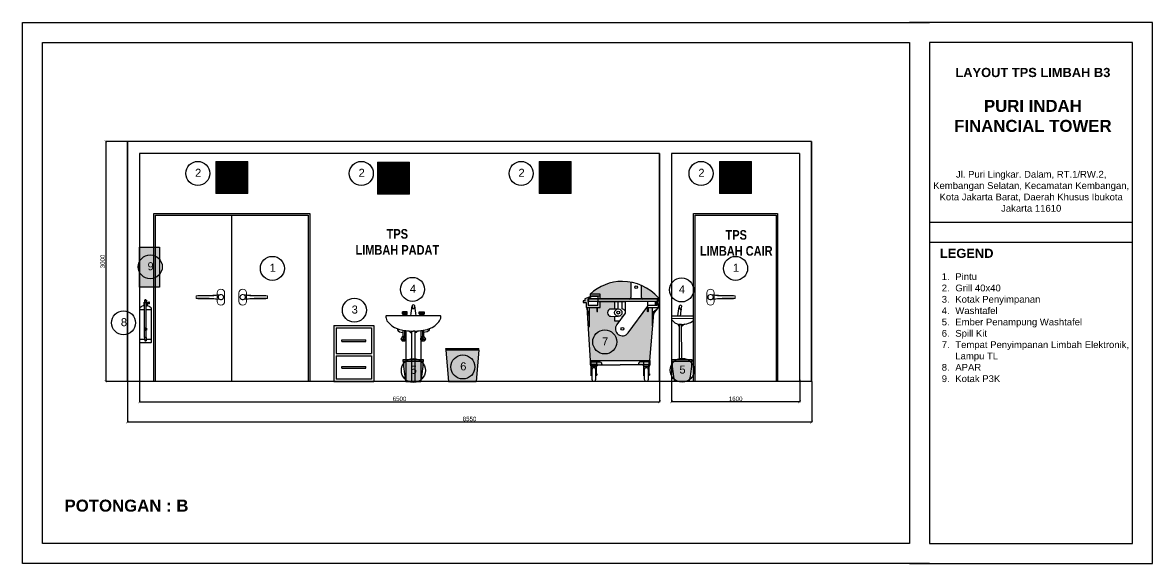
# Model space of a CAD drawing. Header units: millimetres. Extents: x -10849 to 51582, y -14593 to 28921.
# Drawn here: x 14229 to 28347, y -14593 to -7834 of the extents above; entities that cross this region are included whole.
import ezdxf

# ---------------------------------------------------------------- set-up
doc = ezdxf.new("R2010")
doc.units = ezdxf.units.MM
doc.linetypes.add('DASHED', pattern=[0.75, 0.5, -0.25])
for name, color, linetype, lineweight in [('001_Dark_1 5', 7, 'Continuous', 0), ('C NOTASI', 3, 'Continuous', 5), ('inst ME', 7, 'Continuous', 13)]:
    doc.layers.add(name, color=color, linetype=linetype, lineweight=lineweight)
for name, color, linetype in [('2', 7, 'Continuous'), ('A-Door', 150, 'Continuous'), ('A-Glaz', 92, 'Continuous')]:
    doc.layers.add(name, color=color, linetype=linetype)
doc.styles.add('DIM', font='', dxfattribs={"height": 100})
doc.styles.get("Standard").update_dxf_attribs({"font": 'arial.ttf'})
doc.styles.get('DIM').set_extended_font_data('VNI-Helve-Condense')
doc.dimstyles.new('ISO-25', dxfattribs={"dimtxt": 55, "dimasz": 32.5, "dimexe": 1.25, "dimexo": 0.625, "dimgap": 10.63, "dimtad": 1, "dimdec": 0, "dimtxsty": 'Standard', "dimblk": 'ARCHTICK', "dimcen": 2.5, "dimclrd": 40, "dimclre": 40, "dimclrt": 256, "dimadec": 0, "dimazin": 0, "dimtfac": 1, "dimtdec": 0, "dimtmove": 0, "dimatfit": 3, "dimldrblk": 'DOT', "dimfxl": 1, "dimarcsym": 0})
pattern_1 = [(45, (15548.247, -74628.99), (-9.6423652, 9.6423652), []), (45, (15554.675, -74628.99), (-9.6423652, 9.6423652), [])]
pattern_2 = [(45, (13527.44, -74638.99), (-9.6423652, 9.6423652), []), (45, (13533.868, -74638.99), (-9.6423652, 9.6423652), [])]
pattern_3 = [(45, (11506.633, -74628.99), (-9.6423652, 9.6423652), []), (45, (11513.061, -74628.99), (-9.6423652, 9.6423652), [])]
pattern_4 = [(45, (9252.44, -74628.99), (-9.6423652, 9.6423652), []), (45, (9258.868, -74628.99), (-9.6423652, 9.6423652), [])]

# ---------------------------------------------------------------- blocks, each defined once
blk = doc.blocks.new('A$C13BE08D9')
for p, q in [((0.267, 0.872), (0.205, 0.872)), ((0.205, 0.872), (0.205, 0.847)), ((0.205, 0.847), (0.267, 0.847)), ((0.228, 0.833), (0.205, 0.847)), ((0.208, 0.847), (0.208, 0.872)), ((0.211, 0.847), (0.211, 0.872)), ((0.217, 0.847), (0.217, 0.872)), ((0.225, 0.847), (0.225, 0.872)), ((0.23, 0.847), (0.23, 0.872)), ((0.242, 0.847), (0.242, 0.872)), ((0.267, 0.847), (0.244, 0.833)), ((0.248, 0.847), (0.248, 0.872)), ((0.256, 0.847), (0.256, 0.872)), ((0.262, 0.847), (0.262, 0.872)), ((0.265, 0.847), (0.265, 0.872)), ((0.267, 0.847), (0.267, 0.872)), ((0.333, 0.913), (0.352, 0.913)), ((0.335, 0.913), (0.35, 0.913)), ((0.335, 0.908), (0.335, 0.913)), ((0.35, 0.908), (0.335, 0.908)), ((0.35, 0.913), (0.35, 0.908)), ((0.417, 0.872), (0.479, 0.872)), ((0.417, 0.847), (0.417, 0.872)), ((0.479, 0.847), (0.417, 0.847)), ((0.44, 0.833), (0.417, 0.847)), ((0.42, 0.847), (0.42, 0.872)), ((0.423, 0.847), (0.423, 0.872)), ((0.428, 0.847), (0.428, 0.872)), ((0.437, 0.847), (0.437, 0.872)), ((0.442, 0.847), (0.442, 0.872)), ((0.454, 0.847), (0.454, 0.872)), ((0.479, 0.847), (0.456, 0.833)), ((0.459, 0.847), (0.459, 0.872)), ((0.468, 0.847), (0.468, 0.872)), ((0.473, 0.847), (0.473, 0.872)), ((0.476, 0.847), (0.476, 0.872)), ((0.479, 0.872), (0.479, 0.847)), ((0.004, 0.82), (0, 0.817)), ((0, 0.817), (0, 0.805)), ((0, 0.805), (0.001, 0.789)), ((0.001, 0.789), (0.006, 0.775)), ((0.342, 0.82), (0.004, 0.82)), ((0.006, 0.775), (0.013, 0.757)), ((0.013, 0.757), (0.024, 0.745)), ((0.024, 0.745), (0.036, 0.731)), ((0.036, 0.731), (0.048, 0.72)), ((0.048, 0.72), (0.075, 0.697)), ((0.217, 0.84), (0.205, 0.821)), ((0.236, 0.833), (0.228, 0.833)), ((0.228, 0.833), (0.228, 0.82)), ((0.244, 0.833), (0.236, 0.833)), ((0.244, 0.833), (0.244, 0.82)), ((0.256, 0.84), (0.267, 0.821)), ((0.68, 0.82), (0.342, 0.82)), ((0.429, 0.84), (0.417, 0.821)), ((0.448, 0.833), (0.44, 0.833)), ((0.44, 0.833), (0.44, 0.821)), ((0.456, 0.833), (0.448, 0.833)), ((0.456, 0.833), (0.456, 0.821)), ((0.468, 0.84), (0.479, 0.821)), ((0.61, 0.697), (0.636, 0.72)), ((0.636, 0.72), (0.648, 0.731)), ((0.648, 0.731), (0.66, 0.745)), ((0.66, 0.745), (0.671, 0.757)), ((0.671, 0.757), (0.678, 0.775)), ((0.678, 0.775), (0.684, 0.789)), ((0.684, 0.817), (0.68, 0.82)), ((0.684, 0.805), (0.684, 0.817)), ((0.684, 0.789), (0.684, 0.805)), ((0.075, 0.697), (0.107, 0.676)), ((0.107, 0.676), (0.139, 0.66)), ((0.139, 0.66), (0.17, 0.65)), ((0.139, 0.66), (0.143, 0.644)), ((0.143, 0.644), (0.152, 0.632)), ((0.152, 0.632), (0.169, 0.618)), ((0.169, 0.618), (0.213, 0.61)), ((0.17, 0.65), (0.193, 0.643)), ((0.193, 0.643), (0.213, 0.64)), ((0.209, 0.556), (0.209, 0.565)), ((0.209, 0.565), (0.234, 0.565)), ((0.213, 0.64), (0.23, 0.637)), ((0.213, 0.64), (0.213, 0.565)), ((0.23, 0.637), (0.248, 0.635)), ((0.23, 0.637), (0.23, 0.565)), ((0.234, 0.565), (0.234, 0.555)), ((0.248, 0.635), (0.268, 0.632)), ((0.248, 0.635), (0.248, 0)), ((0.268, 0.632), (0.287, 0.632)), ((0.287, 0.632), (0.321, 0.63)), ((0.287, 0.632), (0.305, 0.61)), ((0.305, 0.61), (0.321, 0.61)), ((0.321, 0.63), (0.321, 0)), ((0.321, 0.63), (0.342, 0.63)), ((0.363, 0.63), (0.342, 0.63)), ((0.363, 0.63), (0.397, 0.632)), ((0.363, 0.63), (0.363, 0)), ((0.379, 0.61), (0.363, 0.61)), ((0.397, 0.632), (0.379, 0.61)), ((0.397, 0.632), (0.416, 0.632)), ((0.416, 0.632), (0.436, 0.635)), ((0.436, 0.635), (0.455, 0.637)), ((0.436, 0.635), (0.436, 0)), ((0.476, 0.565), (0.451, 0.565)), ((0.451, 0.565), (0.451, 0.555)), ((0.455, 0.637), (0.471, 0.64)), ((0.455, 0.637), (0.455, 0.565)), ((0.471, 0.64), (0.492, 0.643)), ((0.471, 0.64), (0.471, 0.565)), ((0.516, 0.618), (0.471, 0.61)), ((0.476, 0.556), (0.476, 0.565)), ((0.492, 0.643), (0.515, 0.65)), ((0.515, 0.65), (0.545, 0.66)), ((0.532, 0.632), (0.516, 0.618)), ((0.542, 0.644), (0.532, 0.632)), ((0.545, 0.66), (0.542, 0.644)), ((0.545, 0.66), (0.578, 0.676)), ((0.578, 0.676), (0.61, 0.697)), ((0.211, 0.53), (0.193, 0.521)), ((0.215, 0.522), (0.2, 0.51)), ((0.218, 0.538), (0.216, 0.556)), ((0.22, 0.53), (0.22, 0.53)), ((0.22, 0.53), (0.22, 0.53)), ((0.225, 0.523), (0.241, 0.512)), ((0.227, 0.535), (0.23, 0.556)), ((0.228, 0.529), (0.248, 0.529)), ((0.456, 0.53), (0.437, 0.531)), ((0.46, 0.523), (0.443, 0.513)), ((0.457, 0.533), (0.455, 0.556)), ((0.465, 0.53), (0.464, 0.53)), ((0.464, 0.53), (0.464, 0.53)), ((0.466, 0.538), (0.468, 0.558)), ((0.469, 0.522), (0.486, 0.513)), ((0.472, 0.531), (0.492, 0.528)), ((0.248, 0), (0.436, 0))]:
    blk.add_line(p, q)
for centre, radius in [((0.22, 0.53), 0.0286), ((0.22, 0.529), 0.00862), ((0.464, 0.53), 0.0286), ((0.464, 0.529), 0.00862)]:
    blk.add_circle(centre, radius)
for centre, radius, start, end in [((1.036, 0.779), 0.73, 166.8545, 176.779), ((0.343, 0.941), 0.017, 12.1664, 167.8336), ((0.343, 0.941), 0.017, 167.8336, 190.5869), ((0.48, 0.969), 0.157, 191.26, 200.9757), ((0.205, 0.969), 0.157, 339.0243, 348.74), ((0.343, 0.941), 0.017, 349.4131, 12.1664), ((-0.351, 0.779), 0.73, 3.221, 13.1455)]:
    blk.add_arc(centre, radius, start, end)
blk = doc.blocks.new('Fire Extinguisher_back_dwgmodels.com')
at = {"color": 0}
for p, q in [((-8, 384), (-16, 384)), ((-16, 384), (-16, 368)), ((-8, 387), (-15, 387)), ((-8, 386), (-15, 386)), ((-15, 386), (-15, 384)), ((-14, 387), (-14, 403)), ((-14, 403), (14, 403)), ((-10, 408), (-11, 408)), ((-10, 408), (-11, 408)), ((-10, 421), (-10, 403)), ((10, 419), (-10, 419)), ((-8, 144), (-8, 395)), ((4, 426), (-4, 426)), ((8, 144), (8, 395)), ((15, 387), (8, 387)), ((15, 386), (8, 386)), ((16, 384), (8, 384)), ((10, 421), (10, 403)), ((10, 408), (10, 408)), ((10, 408), (10, 408)), ((10, 408), (10, 408)), ((11, 403), (11, 422)), ((12, 403), (12, 422)), ((14, 387), (14, 403)), ((14, 401), (29, 401)), ((14, 389), (29, 389)), ((15, 386), (15, 384)), ((16, 384), (16, 368)), ((39, 403), (29, 403)), ((29, 387), (29, 403)), ((39, 387), (29, 387)), ((37, 403), (37, 387)), ((39, 387), (39, 403)), ((-8, 326), (-60, 326)), ((60, 326), (8, 326)), ((-8, 50), (-8, 124)), ((-7, 124), (-7, 144)), ((-4, 124), (-4, 144)), ((4, 124), (4, 144)), ((7, 124), (7, 144)), ((8, 50), (8, 124)), ((-9, 30), (-60, 30)), ((-10, 50), (-10, 50)), ((-7, 27), (-7, 28)), ((-7, 27), (7, 27)), ((-6, 27), (-6, 16)), ((-6, 18), (6, 18)), ((6, 16), (-6, 16)), ((6, 27), (6, 16)), ((7, 27), (7, 28)), ((60, 30), (9, 30)), ((10, 50), (10, 50))]:
    blk.add_line(p, q, dxfattribs=at)
for points in [[(-16, 368, 0.097205), (-47, 355, 0.239427), (-60, 336), (-60, 6, 0.414214), (-54, 0), (54, 0, 0.414214), (60, 6), (60, 336, 0.239427), (47, 355, 0.097205), (16, 368)], [(-4, 144), (-10, 144, 0.414214), (-12, 142), (-12, 126, 0.414214), (-10, 124), (-4, 124)], [(4, 144), (10, 144, -0.414214), (12, 142), (12, 126, -0.414214), (10, 124), (4, 124)], [(7, 28, 0.414214), (10, 31), (10, 50), (-10, 50), (-10, 31, 0.414214), (-7, 28)]]:
    blk.add_lwpolyline(points, format="xyb", dxfattribs=at)
blk.add_lwpolyline([(-7, 28), (7, 28)], dxfattribs=at)
for centre, radius, start, end in [((-15, 386), 0.8, 90, 270), ((-11, 408), 0.177, 103.9584, 256.0416), ((-5, 420), 5.26, 84.5072, 167.7613), ((0, 395), 8, 0, 180), ((5, 420), 5.26, 12.2387, 95.4928), ((11, 408), 0.907, 130.2976, 160.7774), ((11, 408), 1.25, 117.9629, 156.6982), ((10, 408), 0.107, 12.2941, 92.9308), ((10, 408), 0.229, 7.2272, 76.9737), ((11, 408), 1.25, 191.8101, 242.0371), ((11, 408), 0.907, 180, 229.7024), ((11, 422), 0.447, 26.5651, 153.4349), ((11, 408), 0.907, 283.6156, 76.3844), ((11, 408), 1.25, 279.8268, 80.1732), ((15, 386), 0.8, 270, 90)]:
    blk.add_arc(centre, radius, start, end, dxfattribs=at)
for start_param, end_param in [(0, 1.047198), (2.094395, 3.141593)]:
    blk.add_ellipse((0, 368), major_axis=(-16, 0), ratio=0.208077, start_param=start_param, end_param=end_param, dxfattribs=at)
blk = doc.blocks.new('3')
at = {"layer": '2', "extrusion": (0, 0, -1)}
for p, q in [((-2279.96, 2504.883), (-2280.013, 2504.847)), ((-2279.904, 2504.915), (-2279.96, 2504.883)), ((-2279.845, 2504.941), (-2279.904, 2504.915)), ((-2279.784, 2504.962), (-2279.845, 2504.941)), ((-2279.722, 2504.977), (-2279.784, 2504.962)), ((-2279.658, 2504.986), (-2279.722, 2504.977)), ((-2279.594, 2504.989), (-2279.658, 2504.986)), ((-2279.52, 2504.985), (-2279.594, 2504.989)), ((-2279.447, 2504.973), (-2279.52, 2504.985)), ((-2279.375, 2504.953), (-2279.447, 2504.973)), ((-2279.306, 2504.926), (-2279.375, 2504.953)), ((-2279.241, 2504.891), (-2279.306, 2504.926)), ((-2279.179, 2504.85), (-2279.241, 2504.891)), ((-2280.063, 2504.774), (-2279.949, 2504.774)), ((-2280.013, 2504.847), (-2280.062, 2504.805)), ((-2279.949, 2504.774), (-2279.949, 2504.698)), ((-2279.123, 2504.802), (-2279.179, 2504.85)), ((-2279.071, 2504.749), (-2279.123, 2504.802)), ((-2279.075, 2504.703), (-2279.064, 2504.714)), ((-2279.071, 2504.734), (-2279.071, 2504.749)), ((-2279.064, 2504.734), (-2279.071, 2504.734)), ((-2279.064, 2504.714), (-2279.064, 2504.734)), ((-2279.949, 2504.698), (-2279.552, 2504.698)), ((-2279.552, 2504.698), (-2279.552, 2504.529)), ((-2279.511, 2504.24), (-2279.224, 2504.631)), ((-2279.224, 2504.631), (-2279.224, 2504.703)), ((-2279.224, 2504.703), (-2279.075, 2504.703)), ((-2279.552, 2504.529), (-2279.676, 2504.361)), ((-2279.693, 2504.325), (-2279.696, 2504.305)), ((-2279.696, 2504.305), (-2279.694, 2504.285)), ((-2279.694, 2504.285), (-2279.69, 2504.265)), ((-2279.686, 2504.343), (-2279.693, 2504.325)), ((-2279.69, 2504.265), (-2279.681, 2504.247)), ((-2279.676, 2504.361), (-2279.686, 2504.343)), ((-2279.681, 2504.247), (-2279.669, 2504.231)), ((-2279.669, 2504.231), (-2279.654, 2504.218)), ((-2279.654, 2504.218), (-2279.637, 2504.208)), ((-2279.541, 2504.213), (-2279.525, 2504.225)), ((-2279.525, 2504.225), (-2279.511, 2504.24)), ((-2279.637, 2504.208), (-2279.618, 2504.201)), ((-2279.618, 2504.201), (-2279.598, 2504.198)), ((-2279.598, 2504.198), (-2279.578, 2504.199)), ((-2279.578, 2504.199), (-2279.559, 2504.204)), ((-2279.559, 2504.204), (-2279.541, 2504.213))]:
    blk.add_line(p, q, dxfattribs=at)
at = {"layer": '2'}
for p, q in [((-2279.469, 2504.977), (-2279.469, 2504.754)), ((-2279.316, 2504.754), (-2279.316, 2504.93)), ((-2280.132, 2504.708), (-2280.163, 2504.708)), ((-2280.163, 2504.708), (-2280.163, 2504.683)), ((-2280.042, 2504.774), (-2280.142, 2504.734)), ((-2280.142, 2504.734), (-2280.142, 2504.708)), ((-2280.091, 2504.734), (-2280.042, 2504.774)), ((-2279.126, 2504.734), (-2280.091, 2504.734)), ((-2280.091, 2504.734), (-2280.091, 2504.698)), ((-2280.091, 2504.698), (-2280.091, 2504.734)), ((-2280.089, 2504.729), (-2280.089, 2504.703)), ((-2279.079, 2504.729), (-2280.089, 2504.729)), ((-2279.918, 2504.805), (-2280.063, 2504.805)), ((-2280.063, 2504.805), (-2280.063, 2504.774)), ((-2280.063, 2504.774), (-2279.949, 2504.774)), ((-2279.918, 2504.774), (-2280.042, 2504.774)), ((-2279.949, 2504.774), (-2279.949, 2504.698)), ((-2279.918, 2504.734), (-2279.918, 2504.805)), ((-2279.49, 2504.734), (-2279.918, 2504.734)), ((-2279.064, 2504.734), (-2279.296, 2504.734)), ((-2279.085, 2504.693), (-2279.085, 2504.734)), ((-2279.079, 2504.703), (-2279.079, 2504.729)), ((-2279.075, 2504.703), (-2279.064, 2504.714)), ((-2279.064, 2504.714), (-2279.064, 2504.734)), ((-2280.163, 2504.683), (-2280.122, 2504.683)), ((-2280.122, 2504.683), (-2280.122, 2504.611)), ((-2280.122, 2504.611), (-2279.918, 2504.611)), ((-2280.111, 2504.611), (-2280.061, 2503.84)), ((-2280.111, 2504.611), (-2280.076, 2504.475)), ((-2280.091, 2504.698), (-2280.091, 2504.642)), ((-2279.949, 2504.698), (-2280.091, 2504.698)), ((-2280.091, 2504.642), (-2279.949, 2504.642)), ((-2280.089, 2504.703), (-2279.079, 2504.703)), ((-2280.07, 2504.334), (-2280.07, 2504.611)), ((-2279.964, 2504.611), (-2279.964, 2504.553)), ((-2279.954, 2504.553), (-2279.954, 2504.611)), ((-2279.949, 2504.642), (-2279.949, 2504.698)), ((-2279.949, 2504.698), (-2279.552, 2504.698)), ((-2279.918, 2504.611), (-2279.918, 2504.698)), ((-2279.918, 2504.698), (-2279.552, 2504.698)), ((-2279.653, 2504.588), (-2279.76, 2504.588)), ((-2279.707, 2504.698), (-2279.707, 2504.588)), ((-2279.653, 2504.588), (-2279.653, 2504.698)), ((-2279.599, 2504.588), (-2279.599, 2504.698)), ((-2279.552, 2504.703), (-2279.552, 2504.529)), ((-2279.511, 2504.24), (-2279.224, 2504.631)), ((-2279.238, 2504.611), (-2279.071, 2504.611)), ((-2279.229, 2504.553), (-2279.229, 2504.611)), ((-2279.224, 2504.631), (-2279.224, 2504.703)), ((-2279.224, 2504.703), (-2279.075, 2504.703)), ((-2279.111, 2504.698), (-2279.224, 2504.698)), ((-2279.224, 2504.642), (-2279.111, 2504.642)), ((-2279.219, 2504.611), (-2279.219, 2504.553)), ((-2279.159, 2504.61), (-2279.159, 2504.539)), ((-2279.159, 2504.539), (-2279.092, 2504.584)), ((-2279.156, 2504.344), (-2279.141, 2504.551)), ((-2279.135, 2504.522), (-2279.071, 2504.611)), ((-2279.111, 2504.642), (-2279.111, 2504.698)), ((-2279.106, 2504.698), (-2279.106, 2504.642)), ((-2279.089, 2504.698), (-2279.106, 2504.698)), ((-2279.106, 2504.642), (-2279.089, 2504.642)), ((-2279.092, 2504.584), (-2279.071, 2504.611)), ((-2279.089, 2504.642), (-2279.089, 2504.698)), ((-2279.071, 2504.646), (-2279.085, 2504.693)), ((-2279.071, 2504.611), (-2279.071, 2504.646)), ((-2280.076, 2504.475), (-2280.076, 2504.334)), ((-2279.811, 2504.537), (-2279.811, 2504.533)), ((-2279.76, 2504.482), (-2279.653, 2504.481)), ((-2279.707, 2504.482), (-2279.707, 2504.418)), ((-2279.707, 2504.418), (-2279.634, 2504.418)), ((-2279.552, 2504.529), (-2279.676, 2504.361)), ((-2279.599, 2504.465), (-2279.599, 2504.481)), ((-2279.194, 2503.84), (-2279.135, 2504.522)), ((-2279.159, 2504.539), (-2279.159, 2504.344)), ((-2280.076, 2504.334), (-2280.07, 2504.334)), ((-2279.159, 2504.344), (-2279.156, 2504.344)), ((-2280.061, 2503.84), (-2279.194, 2503.84)), ((-2280.061, 2503.84), (-2280.061, 2503.779)), ((-2279.958, 2503.774), (-2279.877, 2503.774)), ((-2279.296, 2503.774), (-2279.378, 2503.774)), ((-2279.194, 2503.84), (-2279.194, 2503.779))]:
    blk.add_line(p, q, dxfattribs=at)
for points in [[(-2280.061, 2503.82), (-2279.92, 2503.82, -0.343074), (-2279.9, 2503.805), (-2279.897, 2503.79, 0.343074), (-2279.877, 2503.774), (-2279.627, 2503.774)], [(-2279.194, 2503.82), (-2279.334, 2503.82, 0.343074), (-2279.354, 2503.805), (-2279.358, 2503.79, -0.343074), (-2279.378, 2503.774), (-2279.627, 2503.774)]]:
    blk.add_lwpolyline(points, format="xyb", dxfattribs=at)
for points in [[(-2280.061, 2503.774), (-2279.958, 2503.774), (-2279.958, 2503.779), (-2280.061, 2503.779)], [(-2280.025, 2503.738), (-2279.994, 2503.738), (-2279.984, 2503.708), (-2279.984, 2503.565), (-2279.994, 2503.534), (-2280.025, 2503.534), (-2280.035, 2503.565), (-2280.035, 2503.708)], [(-2279.193, 2503.774), (-2279.296, 2503.774), (-2279.296, 2503.779), (-2279.193, 2503.779)], [(-2279.26, 2503.738), (-2279.229, 2503.738), (-2279.219, 2503.708), (-2279.219, 2503.565), (-2279.229, 2503.534), (-2279.26, 2503.534), (-2279.27, 2503.565), (-2279.27, 2503.708)], [(-2280.048, 2503.647), (-2280.054, 2503.647), (-2280.054, 2503.626), (-2280.048, 2503.626)], [(-2279.971, 2503.647), (-2279.966, 2503.647), (-2279.966, 2503.626), (-2279.971, 2503.626)], [(-2279.283, 2503.647), (-2279.289, 2503.647), (-2279.289, 2503.626), (-2279.283, 2503.626)], [(-2279.206, 2503.647), (-2279.201, 2503.647), (-2279.201, 2503.626), (-2279.206, 2503.626)]]:
    blk.add_lwpolyline(points, close=True, dxfattribs=at)
for points in [[(-2280.056, 2503.774), (-2280.056, 2503.762), (-2280.046, 2503.762), (-2280.046, 2503.774)], [(-2280.05, 2503.779), (-2280.05, 2503.82), (-2279.97, 2503.82), (-2279.97, 2503.779)], [(-2280.05, 2503.762), (-2280.05, 2503.75), (-2280.047, 2503.75)], [(-2280.047, 2503.616), (-2280.047, 2503.755), (-2279.973, 2503.755), (-2279.973, 2503.616)], [(-2280.045, 2503.72), (-2280.045, 2503.74), (-2280.043, 2503.75), (-2280.019, 2503.75), (-2280.019, 2503.745), (-2280, 2503.745), (-2280, 2503.75), (-2279.977, 2503.75), (-2279.975, 2503.74), (-2279.975, 2503.72)], [(-2279.963, 2503.774), (-2279.963, 2503.762), (-2279.974, 2503.762), (-2279.974, 2503.774)], [(-2279.97, 2503.762), (-2279.97, 2503.75), (-2279.973, 2503.75)], [(-2279.291, 2503.774), (-2279.291, 2503.762), (-2279.281, 2503.762), (-2279.281, 2503.774)], [(-2279.205, 2503.779), (-2279.205, 2503.82), (-2279.285, 2503.82), (-2279.285, 2503.779)], [(-2279.285, 2503.762), (-2279.285, 2503.75), (-2279.282, 2503.75)], [(-2279.282, 2503.616), (-2279.282, 2503.755), (-2279.208, 2503.755), (-2279.208, 2503.616)], [(-2279.28, 2503.72), (-2279.28, 2503.74), (-2279.278, 2503.75), (-2279.254, 2503.75), (-2279.254, 2503.745), (-2279.235, 2503.745), (-2279.235, 2503.75), (-2279.212, 2503.75), (-2279.21, 2503.74), (-2279.21, 2503.72)], [(-2279.198, 2503.774), (-2279.198, 2503.762), (-2279.209, 2503.762), (-2279.209, 2503.774)], [(-2279.205, 2503.762), (-2279.205, 2503.75), (-2279.208, 2503.75)], [(-2280.035, 2503.652), (-2280.045, 2503.65), (-2280.045, 2503.623), (-2280.035, 2503.621)], [(-2279.984, 2503.652), (-2279.974, 2503.65), (-2279.974, 2503.623), (-2279.984, 2503.621)], [(-2279.27, 2503.652), (-2279.28, 2503.65), (-2279.28, 2503.623), (-2279.27, 2503.621)], [(-2279.219, 2503.652), (-2279.209, 2503.65), (-2279.209, 2503.623), (-2279.219, 2503.621)]]:
    blk.add_lwpolyline(points, dxfattribs=at)
for centre, radius in [((-2279.393, 2504.905), 0.0204), ((-2279.653, 2504.535), 0.0534), ((-2279.653, 2504.535), 0.0204), ((-2279.594, 2504.3), 0.0204)]:
    blk.add_circle(centre, radius, dxfattribs=at)
for centre, radius, start, end in [((-2279.49, 2504.754), 0.0204, 270, 360), ((-2279.296, 2504.754), 0.0204, 180, 270), ((-2279.959, 2504.553), 0.0051, 180, 0), ((-2279.76, 2504.537), 0.051, 90, 180), ((-2279.599, 2504.535), 0.0534, 29.5096, 90), ((-2279.224, 2504.553), 0.0051, 180, 0), ((-2279.76, 2504.533), 0.051, 180, 269.8497), ((-2279.599, 2504.535), 0.0534, 270, 284.099)]:
    blk.add_arc(centre, radius, start, end, dxfattribs=at)
blk = doc.blocks.new('_ArchTick')
at = {"color": 0, "linetype": 'ByBlock', "const_width": 0.15}
blk.add_lwpolyline([(-0.5, -0.5), (0.5, 0.5)], dxfattribs=at)
blk = doc.blocks.new('*D107')
at = {"color": 40, "lineweight": -2, "transparency": 16777216}
for p, q in [((15689, -12319), (15689, -12576)), ((22189, -12319), (22189, -12576)), ((15689, -12574), (22189, -12574))]:
    blk.add_line(p, q, dxfattribs=at)
at = {"layer": 'Defpoints', "color": 0, "transparency": 16777216}
for p in [(15689, -12319), (22189, -12319), (22189, -12574)]:
    blk.add_point(p, dxfattribs=at)
at = {"color": 40, "lineweight": -2, "transparency": 16777216, "xscale": 32.5, "yscale": 32.5, "zscale": 32.5, "rotation": 180}
blk.add_blockref('_ArchTick', (15689, -12574), dxfattribs=at)
at = {"color": 40, "lineweight": -2, "transparency": 16777216, "xscale": 32.5, "yscale": 32.5, "zscale": 32.5}
blk.add_blockref('_ArchTick', (22189, -12574), dxfattribs=at)
at = {"transparency": 16777216, "insert": (18939, -12536), "char_height": 55, "attachment_point": 5}
blk.add_mtext('6500', dxfattribs=at)
blk = doc.blocks.new('_Dot')
at = {"color": 0, "lineweight": -2}
blk.add_line((-0.5, 0), (-1, 0), dxfattribs=at)
at = {"color": 0, "const_width": 0.5}
blk.add_lwpolyline([(-0.25, 0, 1), (0.25, 0, 1)], format="xyb", close=True, dxfattribs=at)
blk = doc.blocks.new('*D109')
at = {"color": 40, "lineweight": -2, "transparency": 16777216}
for p, q in [((22339, -12319), (22339, -12576)), ((23939, -12297), (23939, -12576)), ((23939, -12574), (22339, -12574))]:
    blk.add_line(p, q, dxfattribs=at)
at = {"layer": 'Defpoints', "color": 0, "transparency": 16777216}
for p in [(22339, -12319), (23939, -12297), (22339, -12574)]:
    blk.add_point(p, dxfattribs=at)
at = {"color": 40, "lineweight": -2, "transparency": 16777216, "xscale": 32.5, "yscale": 32.5, "zscale": 32.5, "rotation": 180}
blk.add_blockref('_ArchTick', (22339, -12574), dxfattribs=at)
at = {"color": 40, "lineweight": -2, "transparency": 16777216, "xscale": 32.5, "yscale": 32.5, "zscale": 32.5}
blk.add_blockref('_ArchTick', (23939, -12574), dxfattribs=at)
at = {"transparency": 16777216, "insert": (23139, -12536), "char_height": 55, "attachment_point": 5}
blk.add_mtext('1600', dxfattribs=at)
blk = doc.blocks.new('*D110')
at = {"color": 40, "lineweight": -2, "transparency": 16777216}
for p, q in [((15539, -12319), (15539, -12828)), ((24089, -12319), (24089, -12828)), ((24089, -12827), (15539, -12827))]:
    blk.add_line(p, q, dxfattribs=at)
at = {"layer": 'Defpoints', "color": 0, "transparency": 16777216}
for p in [(15539, -12319), (24089, -12319), (15539, -12827)]:
    blk.add_point(p, dxfattribs=at)
at = {"color": 40, "lineweight": -2, "transparency": 16777216, "xscale": 32.5, "yscale": 32.5, "zscale": 32.5, "rotation": 180}
blk.add_blockref('_ArchTick', (15539, -12827), dxfattribs=at)
at = {"color": 40, "lineweight": -2, "transparency": 16777216, "xscale": 32.5, "yscale": 32.5, "zscale": 32.5}
blk.add_blockref('_ArchTick', (24089, -12827), dxfattribs=at)
at = {"transparency": 16777216, "insert": (19814, -12788), "char_height": 55, "attachment_point": 5}
blk.add_mtext('8550', dxfattribs=at)
blk = doc.blocks.new('*D111')
at = {"color": 40, "lineweight": -2, "transparency": 16777216}
for p, q in [((15538, -9319), (15267, -9319)), ((15268, -9319), (15268, -12319)), ((15538, -12319), (15267, -12319))]:
    blk.add_line(p, q, dxfattribs=at)
at = {"layer": 'Defpoints', "color": 0, "transparency": 16777216}
for p in [(15539, -9319), (15268, -12319), (15539, -12319)]:
    blk.add_point(p, dxfattribs=at)
at = {"color": 40, "lineweight": -2, "transparency": 16777216, "xscale": 32.5, "yscale": 32.5, "zscale": 32.5}
for p, rotation in [((15268, -9319), 90), ((15268, -12319), 270)]:
    blk.add_blockref('_ArchTick', p, dxfattribs=dict(at, rotation=rotation))
at = {"transparency": 16777216, "insert": (15229, -10819), "char_height": 55, "attachment_point": 5, "rotation": 90}
blk.add_mtext('3000', dxfattribs=at)

msp = doc.modelspace()

# ---------------------------------------------------------------- hatches: boundary and pattern name
h = msp.add_hatch(color=4)
h.dxf.hatch_style = 1
h.paths.add_polyline_path([(15938.9, -10642.5), (15688.9, -10642.5), (15688.9, -11142.5), (15938.9, -11142.5)])
h = msp.add_hatch(color=82)
h.dxf.hatch_style = 1
h.paths.add_polyline_path([(21830.8, -11079.6), (21787.5, -11072.6), (21723.9, -11069.2), (21668.7, -11071.7), (21613.9, -11079.5), (21560.2, -11092.3), (21507.8, -11110), (21457.3, -11132.6), (21409.2, -11159.8), (21363.8, -11191.4), (21321.6, -11227), (21445.2, -11227), (21445.2, -11288.3), (21813.3, -11288.3, 0.4142121), (21830.8, -11270.7)])
h.paths.add_polyline_path([(22128.6, -11229.3), (22079.9, -11188.3), (22027.1, -11152.8), (21970.8, -11123.1), (21962.3, -11119.8), (21962.3, -11270.7, 0.4142136), (21979.8, -11288.3), (22125.6, -11288.3), (22172.6, -11288.3), (22172.6, -11275.2)])
h = msp.add_hatch(color=3)
h.dxf.hatch_style = 1
h.paths.add_polyline_path([(21445.2, -11318.9), (21418.9, -11318.9), (21418.9, -11367.1), (21296.2, -11367.1), (21296.2, -11318.9), (21296.2, -11288.3), (21324.1, -11265.1), (21309.3, -11265.1), (21252.4, -11288.3), (21252.4, -11310.2), (21234.9, -11310.2), (21234.9, -11332.1), (21269.9, -11332.1), (21269.9, -11393.4), (21445.2, -11393.4)])
h.paths.add_polyline_path([(21445.2, -11227), (21320.8, -11227), (21320.8, -11253.3), (21418.9, -11253.3), (21445.2, -11253.3)])
h = msp.add_hatch(color=3)
h.dxf.hatch_style = 1
h.paths.add_polyline_path([(22118.4, -11470.2), (22172.6, -11393.4), (22154.8, -11416.8), (22112.7, -11445.3), (22100.3, -11623.2), (22097, -11623.2), (22096.9, -11456), (22096.9, -11393.4), (22045.8, -11393.4), (22045.8, -11443.5, -0.9999907), (22037.1, -11443.5), (22037.1, -11393.4), (22029.1, -11393.4), (21794.5, -11712.6), (21783, -11725.4), (21769.3, -11735.7), (21753.8, -11743.1), (21737.1, -11747.4), (21720, -11748.3), (21703, -11745.8), (21686.8, -11740.1), (21672, -11731.4), (21659.2, -11719.9), (21648.9, -11706.1), (21641.5, -11690.6), (21637.3, -11674), (21636.3, -11656.8), (21638.8, -11639.8), (21644.5, -11623.6), (21653.3, -11608.8), (21689.6, -11559.5), (21626.5, -11559.5), (21626.5, -11504.9), (21581.3, -11504.8, -0.4134454), (21537.6, -11461), (21537.6, -11457.3, -0.4142136), (21581.4, -11413.5), (21626.5, -11413.5), (21626.5, -11318.9), (21445.2, -11318.9), (21445.2, -11393.4), (21414.5, -11393.4), (21414.5, -11443.5, -0.9999963), (21405.8, -11443.5), (21405.8, -11393.4), (21315, -11393.4), (21315, -11631.7), (21309.2, -11631.7), (21309.2, -11510.4), (21279.5, -11393.4), (21322.5, -12055.8), (22067.5, -12055.8)])
at = {"true_color": 0xf8991e}
h = msp.add_hatch(color=30, dxfattribs=at)
h.dxf.hatch_style = 1
h.paths.add_polyline_path([(19928.1, -11908.7), (19518.1, -11908.7, 0.3493385), (19518.1, -11928.7), (19928.1, -11928.7, 0.3503207)])
at = {"true_color": 0xc7c8ca}
h = msp.add_hatch(color=9, dxfattribs=at)
h.dxf.hatch_style = 1
h.paths.add_polyline_path([(19928.1, -11928.7), (19518.1, -11928.7), (19551.4, -12318.7), (19894.8, -12318.7)])
h = msp.add_hatch(color=9)
h.dxf.hatch_style = 1
h.paths.add_polyline_path([(19236.3, -12068.7), (18986.3, -12068.7, 0.0467342), (19017.4, -12318.7), (19205.1, -12318.7, 0.0467342)])
h.paths.add_polyline_path([(19236.3, -12043.7), (18986.3, -12043.7), (18986.3, -12068.7), (19236.3, -12068.7)])
h = msp.add_hatch(color=82)
h.dxf.hatch_style = 1
h.paths.add_polyline_path([(21989.1, -12073.3), (21946.6, -12073.3, 0.3430744), (21929.7, -12086.6), (21926.4, -12099.6, -0.3430747), (21909.4, -12112.8), (21979.3, -12112.8), (21979.3, -12108.4), (21989.1, -12108.4)])
h.paths.add_polyline_path([(22058.2, -12073.3), (21989.1, -12073.3), (21989.1, -12108.4), (22058.2, -12108.4)])
h.paths.add_polyline_path([(22067.5, -12073.3), (22058.2, -12073.3), (22058.2, -12108.4), (22067.5, -12108.4)])
h.paths.add_polyline_path([(22068, -12108.4), (21979.3, -12108.4), (21979.3, -12112.8), (22068, -12112.8)])
h.paths.add_polyline_path([(21460.3, -12086.6, 0.3430744), (21443.3, -12073.3), (21400.9, -12073.3), (21400.9, -12108.4), (21410.7, -12108.4), (21410.7, -12112.8), (21480.6, -12112.8, -0.3430747), (21463.6, -12099.6)])
h.paths.add_polyline_path([(21400.9, -12073.3), (21331.7, -12073.3), (21331.7, -12108.4), (21400.9, -12108.4)])
h.paths.add_polyline_path([(21331.7, -12073.3), (21322.5, -12073.3), (21322.5, -12108.4), (21331.7, -12108.4)])
h.paths.add_polyline_path([(21410.7, -12108.4), (21322, -12108.4), (21322, -12112.8), (21410.7, -12112.8)])
h.paths.add_polyline_path([(21335.4, -12112.8), (21326.3, -12112.8), (21326.3, -12123.6), (21335.4, -12123.6)])
h.paths.add_polyline_path([(21406.3, -12112.8), (21397.3, -12112.8), (21397.3, -12123.6), (21406.3, -12123.6)])
h = msp.add_hatch(color=3)
h.dxf.hatch_style = 1
h.paths.add_polyline_path([(21992.7, -12112.8), (21983.6, -12112.8), (21983.6, -12123.6), (21992.7, -12123.6)])
h.paths.add_polyline_path([(22063.6, -12112.8), (22054.6, -12112.8), (22054.6, -12123.6), (22063.6, -12123.6)])
h = msp.add_hatch(color=9)
h.dxf.hatch_style = 1
h.paths.add_polyline_path([(22593, -12068.7), (22343, -12068.7, 0.0467342), (22374.2, -12318.7), (22561.9, -12318.7, 0.0467342)])
h.paths.add_polyline_path([(22593, -12043.7), (22343, -12043.7), (22343, -12068.7), (22593, -12068.7)])
at = {"layer": 'C NOTASI', "ltscale": 0.15}
h = msp.add_hatch(dxfattribs=at)
h.set_pattern_fill('ANSI32', color=251, scale=36.363636, style=0)
h.set_pattern_definition([(45, (15561.047, -74628.99), (-9.6423652, 9.6423652), []), (45, (15567.475, -74628.99), (-9.6423652, 9.6423652), [])])
h.paths.add_polyline_path([(16643.1, -9568.7), (17043.3, -9568.7), (17043.3, -9624.2), (16643.1, -9624.2)])
h.paths.add_polyline_path([(16643.1, -9632.2), (17043.3, -9632.2), (17043.3, -9704.2), (16643.1, -9704.2)])
h = msp.add_hatch(dxfattribs=at)
h.set_pattern_fill('ANSI32', color=251, scale=36.363636, style=0)
h.set_pattern_definition([(45, (13540.24, -74638.99), (-9.6423652, 9.6423652), []), (45, (13546.668, -74638.99), (-9.6423652, 9.6423652), [])])
h.paths.add_polyline_path([(18663.9, -9578.7), (19064.1, -9578.7), (19064.1, -9634.2), (18663.9, -9634.2)])
h.paths.add_polyline_path([(18663.9, -9642.2), (19064.1, -9642.2), (19064.1, -9714.2), (18663.9, -9714.2)])
h = msp.add_hatch(dxfattribs=at)
h.set_pattern_fill('ANSI32', color=251, scale=36.363636, style=0)
h.set_pattern_definition([(45, (11519.433, -74628.99), (-9.6423652, 9.6423652), []), (45, (11525.861, -74628.99), (-9.6423652, 9.6423652), [])])
h.paths.add_polyline_path([(20684.7, -9568.7), (21084.9, -9568.7), (21084.9, -9624.2), (20684.7, -9624.2)])
h.paths.add_polyline_path([(20684.7, -9632.2), (21084.9, -9632.2), (21084.9, -9704.2), (20684.7, -9704.2)])
h = msp.add_hatch(dxfattribs=at)
h.set_pattern_fill('ANSI32', color=251, scale=36.363636, style=0)
h.set_pattern_definition([(45, (9265.24, -74628.99), (-9.6423652, 9.6423652), []), (45, (9271.668, -74628.99), (-9.6423652, 9.6423652), [])])
h.paths.add_polyline_path([(22938.9, -9568.7), (23339.1, -9568.7), (23339.1, -9624.2), (22938.9, -9624.2)])
h.paths.add_polyline_path([(22938.9, -9632.2), (23339.1, -9632.2), (23339.1, -9704.2), (22938.9, -9704.2)])
h = msp.add_hatch(dxfattribs=at)
h.set_pattern_fill('ANSI32', color=251, scale=36.363636, style=0)
h.set_pattern_definition(pattern_1)
h.paths.add_polyline_path([(16643.1, -9712.2), (17043.3, -9712.2), (17043.3, -9784.2), (16643.1, -9784.2)])
h.paths.add_polyline_path([(16643.1, -9791.4), (17043.3, -9792.2), (17043.3, -9864.2), (16643.1, -9863.4)])
h.paths.add_polyline_path([(16643.1, -9872.2), (17043.3, -9872.2), (17043.3, -9944.2), (16643.1, -9944.2)])
h = msp.add_hatch(dxfattribs=at)
h.set_pattern_fill('ANSI32', color=251, scale=36.363636, style=0)
h.set_pattern_definition(pattern_2)
h.paths.add_polyline_path([(18663.9, -9722.2), (19064.1, -9722.2), (19064.1, -9794.2), (18663.9, -9794.2)])
h.paths.add_polyline_path([(18663.9, -9801.4), (19064.1, -9802.2), (19064.1, -9874.2), (18663.9, -9873.4)])
h.paths.add_polyline_path([(18663.9, -9882.2), (19064.1, -9882.2), (19064.1, -9954.2), (18663.9, -9954.2)])
h = msp.add_hatch(dxfattribs=at)
h.set_pattern_fill('ANSI32', color=251, scale=36.363636, style=0)
h.set_pattern_definition(pattern_3)
h.paths.add_polyline_path([(20684.7, -9712.2), (21084.9, -9712.2), (21084.9, -9784.2), (20684.7, -9784.2)])
h.paths.add_polyline_path([(20684.7, -9791.4), (21084.9, -9792.2), (21084.9, -9864.2), (20684.7, -9863.4)])
h.paths.add_polyline_path([(20684.7, -9872.2), (21084.9, -9872.2), (21084.9, -9944.2), (20684.7, -9944.2)])
h = msp.add_hatch(dxfattribs=at)
h.set_pattern_fill('ANSI32', color=251, scale=36.363636, style=0)
h.set_pattern_definition(pattern_4)
h.paths.add_polyline_path([(22938.9, -9712.2), (23339.1, -9712.2), (23339.1, -9784.2), (22938.9, -9784.2)])
h.paths.add_polyline_path([(22938.9, -9791.4), (23339.1, -9792.2), (23339.1, -9864.2), (22938.9, -9863.4)])
h.paths.add_polyline_path([(22938.9, -9872.2), (23339.1, -9872.2), (23339.1, -9944.2), (22938.9, -9944.2)])
h = msp.add_hatch(dxfattribs=at)
h.set_pattern_fill('ANSI32', color=251, scale=36.363636, style=0)
h.set_pattern_definition(pattern_1)
h.paths.add_polyline_path([(16643.1, -9952.2), (17043.3, -9952.2), (17043.3, -9968.7), (16643.1, -9968.7)])
h = msp.add_hatch(dxfattribs=at)
h.set_pattern_fill('ANSI32', color=251, scale=36.363636, style=0)
h.set_pattern_definition(pattern_2)
h.paths.add_polyline_path([(18663.9, -9962.2), (19064.1, -9962.2), (19064.1, -9978.7), (18663.9, -9978.7)])
h = msp.add_hatch(dxfattribs=at)
h.set_pattern_fill('ANSI32', color=251, scale=36.363636, style=0)
h.set_pattern_definition(pattern_3)
h.paths.add_polyline_path([(20684.7, -9952.2), (21084.9, -9952.2), (21084.9, -9968.7), (20684.7, -9968.7)])
h = msp.add_hatch(dxfattribs=at)
h.set_pattern_fill('ANSI32', color=251, scale=36.363636, style=0)
h.set_pattern_definition(pattern_4)
h.paths.add_polyline_path([(22938.9, -9952.2), (23339.1, -9952.2), (23339.1, -9968.7), (22938.9, -9968.7)])

# ---------------------------------------------------------------- linework, layer by layer
for points in [[(25563, -14592.9), (14228.9, -14592.9), (14228.9, -7833.9), (25563, -7833.9)], [(25313, -14592.9), (28346.7, -14592.9), (28346.7, -7833.9), (25313, -7833.9)], [(24088.9, -9318.7), (15538.9, -9318.7)], [(15538.9, -12318.7), (15538.9, -9318.7)], [(15538.9, -9318.7), (15538.9, -12318.7)], [(24088.9, -12318.7), (24088.9, -9318.7)], [(24088.9, -9318.7), (24088.9, -12318.7)], [(22188.9, -9468.7), (15688.9, -9468.7)], [(15688.9, -9468.7), (15688.9, -12318.7)], [(22188.9, -12318.7), (22188.9, -9468.7)], [(22188.9, -9468.7), (22188.9, -12318.7)], [(23938.9, -9468.7), (22338.9, -9468.7)], [(22338.9, -9468.7), (22338.9, -12318.7)], [(23938.9, -9468.7), (23938.9, -12318.7)], [(18663.9, -9618.7), (19063.9, -9618.7)], [(18663.9, -9628.7), (19063.9, -9628.7)], [(18663.9, -9668.7), (19063.9, -9668.7)], [(18663.9, -9678.7), (19063.9, -9678.7)], [(18663.9, -9718.7), (19063.9, -9718.7)], [(18663.9, -9728.7), (19063.9, -9728.7)], [(20684.7, -9608.7), (21084.7, -9608.7)], [(18663.9, -9768.7), (19063.9, -9768.7)], [(18663.9, -9778.7), (19063.9, -9778.7)], [(18663.9, -9818.7), (19063.9, -9818.7)], [(18663.9, -9828.7), (19063.9, -9828.7)], [(18663.9, -9868.7), (19063.9, -9868.7)], [(16843.1, -12318.7), (16843.1, -10238.7)], [(25563, -10326.3), (28096.7, -10326.3)], [(25563, -10576.3), (28096.7, -10576.3)], [(15938.9, -11142.5), (15688.9, -11142.5), (15688.9, -10642.5), (15938.9, -10642.5), (15938.9, -11142.5)], [(22446.2, -11415.6), (22446.2, -11420.5), (22457, -11420.5), (22457, -11415.6), (22445.1, -11415.6)], [(22446.2, -11415.6), (22459.1, -11415.6)], [(22338.7, -11531.5), (22613.9, -11528.1)], [(22338.9, -11498.7), (22613.9, -11498.7)], [(18117.3, -11618.7), (18117.3, -12318.7)], [(18117.3, -11618.7), (18617.3, -11618.7)], [(18147.3, -11648.7), (18587.3, -11648.7)], [(18147.3, -11648.7), (18147.3, -11968.7)], [(18587.3, -11648.7), (18587.3, -11968.7)], [(18617.3, -11618.7), (18617.3, -12318.7)], [(22416.6, -11603.1), (22435.1, -11631.6)], [(22435.1, -11607), (22434.5, -12043.7), (22464.5, -12043.7), (22461, -11607.8), (22435.1, -11607)], [(22498.6, -11604.4), (22461.2, -11632.3)], [(18217.3, -11798.7), (18517.3, -11798.7)], [(18217.3, -11818.7), (18217.3, -11798.7)], [(18217.3, -11818.7), (18517.3, -11818.7)], [(18517.3, -11818.7), (18517.3, -11798.7)], [(18147.3, -11968.7), (18587.3, -11968.7)], [(18147.3, -11998.7), (18587.3, -11998.7)], [(18147.3, -11998.7), (18147.3, -12288.7)], [(18587.3, -11998.7), (18587.3, -12288.7)], [(19518.1, -11908.7), (19928.1, -11908.7)], [(19518.1, -11928.7), (19551.4, -12318.7)], [(19928.1, -11928.7), (19518.1, -11928.7)], [(19928.1, -11928.7), (19894.8, -12318.7)], [(18217.3, -12133.7), (18517.3, -12133.7)], [(18217.3, -12153.7), (18217.3, -12133.7)], [(18517.3, -12153.7), (18517.3, -12133.7)], [(18986.3, -12043.7), (19236.3, -12043.7), (19236.3, -12068.7), (18986.3, -12068.7), (18986.3, -12043.7)], [(22343, -12043.7), (22593, -12043.7), (22593, -12068.7), (22343, -12068.7), (22343, -12043.7)], [(18217.3, -12153.7), (18517.3, -12153.7)], [(24088.9, -12318.7), (15538.9, -12318.7)], [(18117.3, -12318.7), (18617.3, -12318.7)], [(18617.3, -12318.7), (18117.3, -12318.7)], [(18587.3, -12288.7), (18147.3, -12288.7)], [(19205.1, -12318.7), (19017.4, -12318.7)], [(19551.4, -12318.7), (19894.8, -12318.7)], [(22561.9, -12318.7), (22374.2, -12318.7)]]:
    msp.add_lwpolyline(points)
for points in [[(14478.9, -8083.9), (25313, -8083.9), (25313, -14342.9), (14478.9, -14342.9)], [(25563, -14342.9), (28096.7, -14342.9), (28096.7, -8083.9), (25563, -8083.9)]]:
    msp.add_lwpolyline(points, close=True)
at = {"color": 5}
for centre in [(16417.7, -9718.7), (18461.2, -9718.7), (20458.4, -9718.7), (22706.6, -9718.7), (15824.1, -10886.5), (17349.9, -10905.6), (23138.1, -10905.6), (19101.6, -11167.8), (22463.4, -11175), (18374.4, -11428.1), (15490.6, -11586), (21503.4, -11825.1), (19730.8, -12137.9), (19111.9, -12181.3), (22470.3, -12178.4)]:
    msp.add_circle(centre, 150, dxfattribs=at)
for centre, radius, start, end in [((22901.7, -11520.6), 488.3, 163.67712, 177.42928), ((22449.8, -11383.7), 16.6, 355.39734, 184.60272), ((22557.9, -11355.6), 127.8, 192.574, 208.01541), ((22934.6, -11526.2), 488.3, 166.91459, 176.77986), ((22381.4, -11381.1), 85, 336.05883, 358.46896), ((22453.5, -11474.6), 133.7, 211.02595, 262.12625), ((22455.9, -11338.1), 269.7, 265.59136, 305.86621), ((19530.6, -11918.7), 16, 141.38718, 220.83132), ((19915.6, -11918.7), 16, 321.36315, 38.61282), ((20336.3, -12027.5), 1350.6, 181.74997, 192.45287), ((17886.3, -12027.5), 1350.6, 347.54713, 358.25003), ((23693, -12027.5), 1350.6, 181.74997, 192.45287), ((21243, -12027.5), 1350.6, 347.54713, 358.25003)]:
    msp.add_arc(centre, radius, start, end)
at = {"layer": '001_Dark_1 5', "linetype": 'Continuous'}
for p, q in [((16399, -11250.5), (16399, -11279.8)), ((16561.7, -11250.5), (16402.3, -11250.5)), ((16402.3, -11279.8), (16561.7, -11279.8)), ((16574.6, -11242.8), (16439.8, -11242.8)), ((16439.8, -11287.4), (16574.6, -11287.4)), ((16660, -11238.8), (16660, -11211.2)), ((16660, -11319), (16660, -11291.4)), ((16753.5, -11211.2), (16753.5, -11319)), ((16932.6, -11211.2), (16932.6, -11319)), ((17026.1, -11238.8), (17026.1, -11211.2)), ((17026.1, -11319), (17026.1, -11291.4)), ((17111.5, -11242.8), (17246.3, -11242.8)), ((17246.3, -11287.4), (17111.5, -11287.4)), ((17124.4, -11250.5), (17283.8, -11250.5)), ((17283.8, -11279.8), (17124.4, -11279.8)), ((17287.1, -11250.5), (17287.1, -11279.8)), ((22778.4, -11211.2), (22778.4, -11319)), ((22871.9, -11238.8), (22871.9, -11211.2)), ((22871.9, -11319), (22871.9, -11291.4)), ((22957.3, -11242.8), (23092.1, -11242.8)), ((23092.1, -11287.4), (22957.3, -11287.4)), ((22970.3, -11250.5), (23129.6, -11250.5)), ((23129.6, -11279.8), (22970.3, -11279.8)), ((23132.9, -11250.5), (23132.9, -11279.8))]:
    msp.add_line(p, q, dxfattribs=at)
at = {"layer": '001_Dark_1 5', "linetype": 'DASHED'}
for p, q in [((16660, -11238.8), (16660, -11291.4)), ((17026.1, -11238.8), (17026.1, -11291.4)), ((22871.9, -11238.8), (22871.9, -11291.4))]:
    msp.add_line(p, q, dxfattribs=at)
at = {"layer": '001_Dark_1 5', "linetype": 'Continuous'}
for centre, radius, start, end in [((16400.6, -11250.5), 1.61, 106.68673, 180), ((16400.6, -11279.8), 1.61, 180, 253.31327), ((16441.7, -11387.3), 144.5, 90.73719, 106.71453), ((16441.7, -11142.9), 144.5, 253.28547, 269.26281), ((16549.9, -10563.1), 687.4, 270.97892, 280.44438), ((16549.9, -11967.1), 687.4, 79.55562, 89.02108), ((16574.6, -10335.3), 907.6, 270, 278.09083), ((16574.6, -12195), 907.6, 81.90917, 90), ((16706.8, -11211.2), 46.7, 0, 180), ((16706.8, -11265.1), 34.5, 238.7771, 121.2229), ((16706.8, -11265.1), 31.6, 261.90917, 98.09083), ((16979.4, -11211.2), 46.7, 0, 180), ((16979.4, -11265.1), 34.5, 58.7771, 301.2229), ((16979.4, -11265.1), 31.6, 81.90917, 278.09083), ((17111.5, -10335.3), 907.6, 261.90917, 270), ((17111.5, -12195), 907.6, 90, 98.09083), ((17136.2, -10563.1), 687.4, 259.55562, 269.02108), ((17136.2, -11967.1), 687.4, 90.97892, 100.44438), ((17244.4, -11387.3), 144.5, 73.28547, 89.26281), ((17244.4, -11142.9), 144.5, 270.73719, 286.71453), ((17285.5, -11250.5), 1.61, 0, 73.31327), ((17285.5, -11279.8), 1.61, 286.68673, 0), ((22825.2, -11211.2), 46.7, 0, 180), ((22825.2, -11265.1), 34.5, 58.7771, 301.2229), ((22825.2, -11265.1), 31.6, 81.90917, 278.09083), ((22957.3, -10335.3), 907.6, 261.90917, 270), ((22957.3, -12195), 907.6, 90, 98.09083), ((22982, -10563.1), 687.4, 259.55562, 269.02108), ((22982, -11967.1), 687.4, 90.97892, 100.44438), ((23090.2, -11387.3), 144.5, 73.28547, 89.26281), ((23090.2, -11142.9), 144.5, 270.73719, 286.71453), ((23131.3, -11250.5), 1.61, 0, 73.31327), ((23131.3, -11279.8), 1.61, 286.68673, 0), ((16706.8, -11319), 46.7, 180, 0), ((16979.4, -11319), 46.7, 180, 0), ((22825.2, -11319), 46.7, 180, 0)]:
    msp.add_arc(centre, radius, start, end, dxfattribs=at)
at = {"layer": '001_Dark_1 5', "linetype": 'DASHED'}
for centre, radius, start, end in [((16706.8, -11265.1), 34.5, 121.2229, 238.7771), ((16706.8, -11265.1), 31.6, 98.09083, 261.90917), ((16979.4, -11265.1), 31.6, 278.09083, 81.90917), ((16979.4, -11265.1), 34.5, 301.2229, 58.7771), ((22825.2, -11265.1), 31.6, 278.09083, 81.90917), ((22825.2, -11265.1), 34.5, 301.2229, 58.7771)]:
    msp.add_arc(centre, radius, start, end, dxfattribs=at)
at = {"layer": 'A-Door'}
for points in [[(15869.1, -10218.7), (17817.1, -10218.7), (17817.1, -12318.7), (15869.1, -12318.7), (15869.1, -10218.7)], [(15889.1, -12318.7), (15889.1, -10238.7), (17797.1, -10238.7), (17797.1, -12318.7)], [(16843.1, -12318.7), (16843.1, -10238.7)], [(22613.9, -10218.7), (23663.8, -10218.7), (23663.8, -12318.7), (22613.9, -12318.7)], [(22613.9, -12318.7), (22613.9, -10218.7), (23663.8, -10218.7), (23663.8, -12318.7), (22613.9, -12318.7)], [(22633.9, -10238.7), (23643.8, -10238.7), (23643.8, -12318.7)], [(22633.9, -12318.7), (22633.9, -10238.7), (23643.8, -10238.7), (23643.8, -12318.7)], [(22633.9, -11540.7), (22633.9, -11498.7)]]:
    msp.add_lwpolyline(points, dxfattribs=at)
at = {"layer": 'inst ME', "color": 3}
for points in [[(17043.3, -9568.7), (16643.1, -9568.7), (16643.1, -9968.7), (17043.3, -9968.7)], [(19064.1, -9578.7), (18663.9, -9578.7), (18663.9, -9978.7), (19064.1, -9978.7)], [(21084.9, -9568.7), (20684.7, -9568.7), (20684.7, -9968.7), (21084.9, -9968.7)], [(23339.1, -9568.7), (22938.9, -9568.7), (22938.9, -9968.7), (23339.1, -9968.7)]]:
    msp.add_lwpolyline(points, close=True, dxfattribs=at)
at = {"layer": 'inst ME'}
for points in [[(16655.9, -9568.7), (17043.3, -9568.7)], [(17043.3, -9568.7), (17043.3, -9968.7)], [(18676.7, -9578.7), (19064.1, -9578.7)], [(19064.1, -9578.7), (19064.1, -9978.7)], [(20697.5, -9568.7), (21084.9, -9568.7)], [(21084.9, -9568.7), (21084.9, -9968.7)], [(22951.7, -9568.7), (23339.1, -9568.7)], [(23339.1, -9568.7), (23339.1, -9968.7)], [(16655.9, -9968.7), (17043.3, -9968.7)], [(18676.7, -9978.7), (19064.1, -9978.7)], [(20697.5, -9968.7), (21084.9, -9968.7)], [(22951.7, -9968.7), (23339.1, -9968.7)]]:
    msp.add_lwpolyline(points, dxfattribs=at)
at = {"layer": 'inst ME', "color": 3}
for points in [[(17043.3, -9624.2), (16643.1, -9624.2)], [(17043.3, -9632.2), (16643.1, -9632.2)], [(17043.3, -9704.2), (16643.1, -9704.2)], [(17043.3, -9712.2), (16643.1, -9712.2)], [(19064.1, -9634.2), (18663.9, -9634.2)], [(19064.1, -9642.2), (18663.9, -9642.2)], [(19064.1, -9714.2), (18663.9, -9714.2)], [(19064.1, -9722.2), (18663.9, -9722.2)], [(21084.9, -9624.2), (20684.7, -9624.2)], [(21084.9, -9632.2), (20684.7, -9632.2)], [(21084.9, -9704.2), (20684.7, -9704.2)], [(21084.9, -9712.2), (20684.7, -9712.2)], [(23339.1, -9624.2), (22938.9, -9624.2)], [(23339.1, -9632.2), (22938.9, -9632.2)], [(23339.1, -9704.2), (22938.9, -9704.2)], [(23339.1, -9712.2), (22938.9, -9712.2)], [(17043.3, -9784.2), (16643.1, -9784.2)], [(17043.3, -9792.2), (16643.1, -9792.2)], [(17043.3, -9864.2), (16643.1, -9864.2)], [(17043.3, -9872.2), (16643.1, -9872.2)], [(19064.1, -9794.2), (18663.9, -9794.2)], [(19064.1, -9802.2), (18663.9, -9802.2)], [(19064.1, -9874.2), (18663.9, -9874.2)], [(19064.1, -9882.2), (18663.9, -9882.2)], [(21084.9, -9784.2), (20684.7, -9784.2)], [(21084.9, -9792.2), (20684.7, -9792.2)], [(21084.9, -9864.2), (20684.7, -9864.2)], [(21084.9, -9872.2), (20684.7, -9872.2)], [(23339.1, -9784.2), (22938.9, -9784.2)], [(23339.1, -9792.2), (22938.9, -9792.2)], [(23339.1, -9864.2), (22938.9, -9864.2)], [(23339.1, -9872.2), (22938.9, -9872.2)], [(17043.3, -9944.2), (16643.1, -9944.2)], [(17043.3, -9952.2), (16643.1, -9952.2)], [(19064.1, -9954.2), (18663.9, -9954.2)], [(19064.1, -9962.2), (18663.9, -9962.2)], [(21084.9, -9944.2), (20684.7, -9944.2)], [(21084.9, -9952.2), (20684.7, -9952.2)], [(23339.1, -9944.2), (22938.9, -9944.2)], [(23339.1, -9952.2), (22938.9, -9952.2)]]:
    msp.add_lwpolyline(points, dxfattribs=at)

# ---------------------------------------------------------------- block references
for name, p, xscale, yscale, zscale in [('3', (1980419.1, -2163430.6), 859.2299840276469, 859.2299840276469, 859.2299840276469), ('Fire Extinguisher_back_dwgmodels.com', (15763.9, -11832.9), 1.25, 1.25, 1.25)]:
    msp.add_blockref(name, p, dxfattribs=dict(xscale=xscale, yscale=yscale, zscale=zscale))
at = {"color": 7, "xscale": 1000, "yscale": 1000, "zscale": 1000}
msp.add_blockref('A$C13BE08D9', (18769, -12318.7), dxfattribs=at)

# ---------------------------------------------------------------- texts
at = {"attachment_point": 1}
for s, width, heights, insert, char_height in [('\\pxqc;{\\fArial|b1|i0|c0|p34;\\H0.92x;LAYOUT TPS LIMBAH B3\\P\\H1.08696x;\\P\\H1.2x;PURI INDAH \\PFINANCIAL TOWER}', 2823.659, [0], (25441.3, -8399.8), 125), ('\\pxqc;Jl. Puri Lingkar. Dalam, RT.1/RW.2, Kembangan Selatan, Kecamatan Kembangan, Kota Jakarta Barat, Daerah Khusus Ibukota Jakarta 11610', 2445.621, [0], (25609.2, -9687), 85), ('{\\fArial|b1|i0|c0|p34;\\H0.92x;LEGEND}', 925.541, [0], (25691.3, -10659.6), 125), ('\\pxi-2,l3,ql,t3;1.^IPintu\\P2.^IGrill 40x40\\P3.^IKotak Penyimpanan\\P4.^IWashtafel\\P5.^IEmber Penampung Washtafel\\P6.^ISpill Kit\\P7.^ITempat Penyimpanan Limbah Elektronik, Lampu TL\\P8.^IAPAR\\P9.^IKotak P3K', 2445.621, [1881.6], (25629.1, -10966.4), 85), ('\\pxql;{\\fArial|b1|i0|c0|p34;\\H1.2x;POTONGAN : B}', 2823.659, [0], (14753, -13795.9), 125)]:
    msp.add_mtext_dynamic_manual_height_columns(s, width=width, gutter_width=12.5, heights=heights, dxfattribs=dict(at, insert=insert, char_height=char_height))
at = {"color": 5, "char_height": 100, "attachment_point": 3}
for s, insert in [('\\pxqc;2', (16511.3, -9661)), ('\\pxqc;2', (18554.8, -9661)), ('\\pxqc;2', (20552.1, -9661)), ('\\pxqc;2', (22800.3, -9661)), ('\\pxqc;9', (15917.7, -10828.8)), ('\\pxqc;1', (17443.5, -10847.8)), ('\\pxqc;1', (23231.8, -10847.8)), ('\\pxqc;4', (19195.2, -11110.1)), ('\\pxqc;4', (22557, -11117.2)), ('\\pxqc;3', (18468, -11370.3)), ('\\pxqc;8', (15584.2, -11528.2)), ('\\pxqc;7', (21597, -11767.4)), ('\\pxqc;5', (19205.5, -12123.5)), ('\\pxqc;6', (19824.5, -12080.2)), ('\\pxqc;5', (22563.9, -12120.6))]:
    msp.add_mtext_dynamic_manual_height_columns(s, width=177.239, gutter_width=12.5, heights=[0], dxfattribs=dict(at, insert=insert))
at = {"layer": 'A-Glaz', "char_height": 120, "attachment_point": 3, "style": 'DIM'}
for s, insert in [('\\pxqc;{\\fVNI-Helve-Condense|b1|i0|c0|p2;TPS \\PLIMBAH PADAT}', (19703.9, -10414.3)), ('\\pxqc;{\\fVNI-Helve-Condense|b1|i0|c0|p2;TPS \\PLIMBAH CAIR}', (23938.9, -10427.2))]:
    msp.add_mtext_dynamic_manual_height_columns(s, width=1585.031, gutter_width=12.5, heights=[0], dxfattribs=dict(at, insert=insert))

# ---------------------------------------------------------------- dimensions: what is measured, and where the dimension line sits
dim = msp.add_linear_dim(base=(15268.2, -12318.7), p1=(15538.9, -9318.7), p2=(15538.9, -12318.7), angle=90, dimstyle='ISO-25')
dim.commit()
dim.dimension.update_dxf_attribs({"geometry": '*D111', "text_midpoint": (15229.5, -10818.7)})
for base, p1, p2, picture, middle in [((15538.9, -12826.6), (24088.9, -12318.7), (15538.9, -12318.7), '*D110', (19813.9, -12787.9)), ((22188.9, -12574.4), (15688.9, -12318.7), (22188.9, -12318.7), '*D107', (18938.9, -12535.7)), ((22338.9, -12574.4), (23938.9, -12296.5), (22338.9, -12318.7), '*D109', (23138.9, -12535.7))]:
    dim = msp.add_linear_dim(base=base, p1=p1, p2=p2, dimstyle='ISO-25')
    dim.commit()
    dim.dimension.update_dxf_attribs({"geometry": picture, "text_midpoint": middle})

doc.saveas('drawing.dxf')
